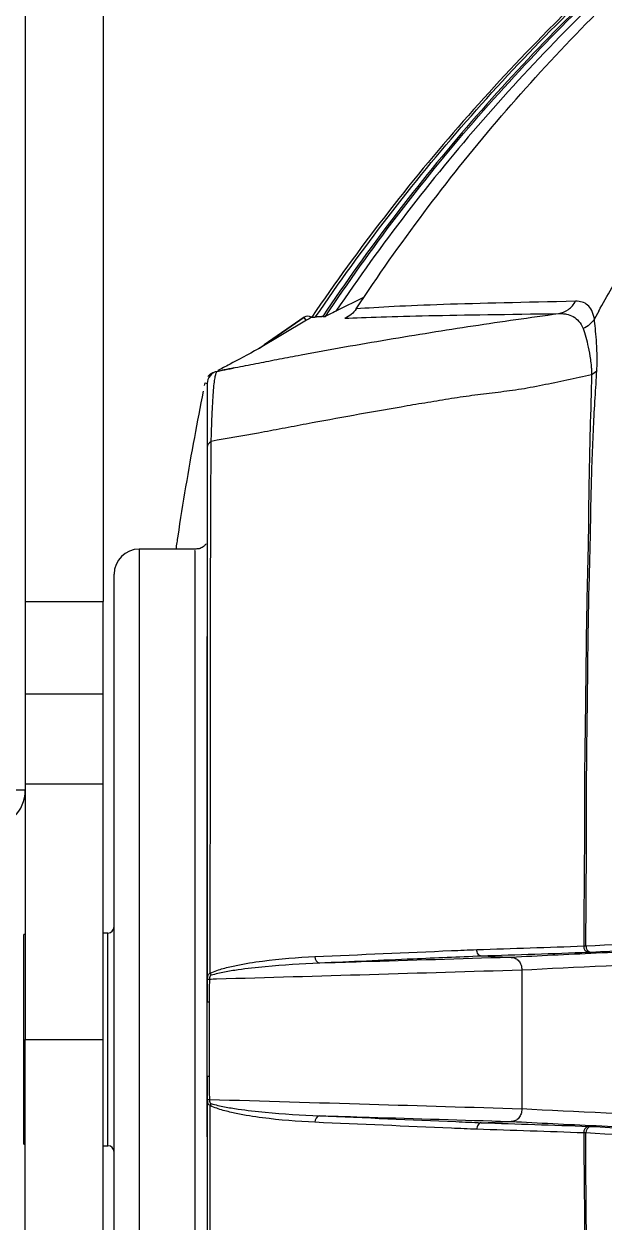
# Model space of a CAD drawing. Extents: x 9.3 to 87.2, y 0.6 to 68.8.
# Drawn here: x 76.293 to 77.683, y 26.228 to 29.099 of the extents above; entities that cross this region are included whole.
import ezdxf

# ---------------------------------------------------------------- set-up
doc = ezdxf.new("R2010")
doc.units = 0
doc.header["$MEASUREMENT"] = 0
doc.layers.add('OBJECT', color=7, linetype='CONTINUOUS')

msp = doc.modelspace()

# ---------------------------------------------------------------- linework, layer by layer
at = {"layer": 'OBJECT'}
for p, q in [((76.2959, 33.6072), (76.2959, 27.2622)), ((76.4829, 32.8932), (76.4829, 27.7148)), ((77.108, 28.4438), (77.0406, 28.4102)), ((76.9643, 28.3957), (76.8685, 28.3294)), ((76.8685, 28.3294), (76.9643, 28.3957)), ((77.6703, 28.4101), (77.6601, 28.3918)), ((76.9698, 28.3886), (76.855, 28.3203)), ((76.8572, 28.3216), (76.8685, 28.3294)), ((76.7562, 28.2661), (76.754, 28.2649)), ((76.7258, 28.2319), (76.7272, 28.2387)), ((76.7271, 28.2387), (76.7322, 28.2367)), ((76.7022, 27.8402), (76.5689, 27.8402)), ((76.5689, 27.8402), (76.5689, 25.4902)), ((76.5089, 25.5502), (76.5089, 27.7802)), ((76.2959, 27.7148), (76.4829, 27.7148)), ((76.4829, 27.4933), (76.4829, 27.7148)), ((76.2959, 27.4933), (76.4829, 27.4933)), ((76.4829, 27.2774), (76.4829, 27.4933)), ((76.2959, 27.2774), (76.4829, 27.2774)), ((76.4829, 26.6652), (76.4829, 27.2774)), ((76.2959, 27.2622), (76.2059, 27.2622)), ((76.2959, 27.2622), (76.2959, 26.6652)), ((76.2959, 26.9165), (76.2928, 26.9164)), ((76.2928, 26.414), (76.2928, 26.9164)), ((76.4942, 26.9199), (76.4829, 26.9197)), ((76.4942, 26.6652), (76.4942, 26.9199)), ((77.4564, 26.8617), (77.389, 26.8648)), ((77.4862, 26.8318), (77.4862, 26.4986)), ((76.7322, 26.5762), (76.7322, 26.7541)), ((76.737, 26.7541), (76.7322, 26.7541)), ((76.737, 26.7541), (76.737, 26.5762)), ((76.2959, 26.6652), (76.4829, 26.6652)), ((76.2959, 25.9152), (76.2959, 26.6652)), ((76.4829, 25.9152), (76.4829, 26.6652)), ((76.4942, 26.4104), (76.4942, 26.6652)), ((76.737, 26.5762), (76.7322, 26.5762)), ((77.389, 26.4656), (77.4564, 26.4687)), ((76.2928, 26.414), (76.2959, 26.4139)), ((76.4829, 26.4106), (76.4942, 26.4104))]:
    msp.add_line(p, q, dxfattribs=at)
for centre, radius, start, end in [((76.9729, 28.3834), 0.015, 54.4188, 124.6698), ((76.5689, 27.7802), 0.06, 90, 180), ((76.2059, 27.2622), 0.09, 270, 0), ((76.4939, 26.9349), 0.015, 271, 0), ((77.649, 26.8874), 0.0143, 172.5679, 257.4292), ((77.6544, 26.8881), 0.0145, 174.9114, 261.6015), ((77.0047, 26.862), 0.0144, 172.9732, 256.3594), ((76.7595, 26.8275), 0.0204, 190.4308, 205.5167), ((76.7397, 26.9162), 0.1065, 266.3084, 268.7026), ((76.7397, 26.4142), 0.1064, 91.2966, 93.692), ((76.7595, 26.5028), 0.0204, 154.4715, 169.5693), ((77.0047, 26.4684), 0.0144, 103.6417, 187.0255), ((77.649, 26.443), 0.0143, 102.5711, 187.4344), ((77.6539, 26.4424), 0.0145, 98.7511, 185.323), ((76.4939, 26.3954), 0.015, 0, 89)]:
    msp.add_arc(centre, radius, start, end, dxfattribs=at)
for points, knots in [([(78.7388, 29.9666), (78.563, 29.8736), (78.3936, 29.7704), (78.1489, 29.6), (78.0692, 29.5408), (77.9135, 29.4177), (77.8376, 29.3538), (77.7266, 29.2545), (77.69, 29.2207), (77.6181, 29.1523), (77.5827, 29.1177), (77.4783, 29.0121), (77.411, 28.9398), (77.2157, 28.7169), (77.0946, 28.5605), (76.9827, 28.3962)], [0, 0, 0, 0, 0.25, 0.25, 0.375, 0.375, 0.5, 0.5, 0.5625, 0.5625, 0.625, 0.625, 0.75, 0.75, 1, 1, 1, 1]), ([(76.992, 28.3964), (77.1029, 28.5599), (77.2232, 28.7161), (77.418, 28.9392), (77.4851, 29.0116), (77.6235, 29.1519), (77.6949, 29.2199), (77.8417, 29.3516), (77.9173, 29.4153), (78.0719, 29.5378), (78.1509, 29.5966), (78.3126, 29.7094), (78.3952, 29.7634), (78.5217, 29.8405), (78.5642, 29.8656), (78.6286, 29.9022), (78.6502, 29.9142), (78.6934, 29.938), (78.7152, 29.9497), (78.737, 29.9613)], [0, 0, 0, 0, 0.25, 0.25, 0.375, 0.375, 0.5, 0.5, 0.625, 0.625, 0.75, 0.75, 0.875, 0.875, 0.9375, 0.9375, 0.96875, 0.96875, 1, 1, 1, 1]), ([(78.7369, 29.9546), (78.6502, 29.9087), (78.5649, 29.8601), (78.3976, 29.7578), (78.2339, 29.6507), (78.0773, 29.5338), (77.9624, 29.4426), (77.9246, 29.4115), (77.8499, 29.3482), (77.8129, 29.316), (77.6309, 29.152), (77.494, 29.0125), (77.3016, 28.7906), (77.2396, 28.7145), (77.1206, 28.5587), (77.0635, 28.4791), (77.0089, 28.3976)], [0, 0, 0, 0, 0.125, 0.125, 0.25, 0.375, 0.375, 0.4375, 0.4375, 0.5, 0.5, 0.75, 0.75, 0.875, 0.875, 1, 1, 1, 1]), ([(77.0155, 28.3979), (77.0698, 28.4792), (77.1267, 28.5588), (77.245, 28.714), (77.3065, 28.7897), (77.4341, 28.9372), (77.5003, 29.0091), (77.637, 29.1486), (77.7073, 29.2162), (77.8521, 29.3468), (77.9265, 29.4098), (78.0794, 29.5315), (78.1577, 29.5899), (78.3176, 29.7018), (78.3992, 29.7552), (78.5659, 29.8571), (78.6509, 29.9055), (78.7373, 29.9513)], [0, 0, 0, 0, 0.125, 0.125, 0.25, 0.25, 0.375, 0.375, 0.5, 0.5, 0.625, 0.625, 0.75, 0.75, 0.875, 0.875, 1, 1, 1, 1]), ([(78.7474, 29.9409), (78.662, 29.8957), (78.5779, 29.8481), (78.4128, 29.7477), (78.332, 29.695), (78.1738, 29.5848), (78.0963, 29.5272), (77.9448, 29.4073), (77.8711, 29.3451), (77.7276, 29.2164), (77.6578, 29.1499), (77.5223, 29.0124), (77.4566, 28.9415), (77.3299, 28.7962), (77.2688, 28.7216), (77.1512, 28.5687), (77.0947, 28.4903), (77.0406, 28.4102)], [0, 0, 0, 0, 0.125, 0.125, 0.25, 0.25, 0.375, 0.375, 0.5, 0.5, 0.625, 0.625, 0.75, 0.75, 0.875, 0.875, 1, 1, 1, 1]), ([(77.0893, 28.4159), (77.1409, 28.4943), (77.1949, 28.5711), (77.3073, 28.7208), (77.3657, 28.7939), (77.4871, 28.9363), (77.5501, 29.0058), (77.6804, 29.1409), (77.7475, 29.2063), (77.8855, 29.3327), (77.9565, 29.3937), (78.1022, 29.5115), (78.1771, 29.5683), (78.4062, 29.731), (78.5652, 29.8298), (78.7305, 29.9187)], [0, 0, 0, 0, 0.125, 0.125, 0.25, 0.25, 0.375, 0.375, 0.5, 0.5, 0.625, 0.625, 0.75, 0.75, 1, 1, 1, 1]), ([(77.615, 28.4341), (77.4916, 28.4312), (77.3863, 28.4291), (77.2548, 28.4247), (77.2154, 28.423), (77.1455, 28.4195), (77.1151, 28.4176), (77.0893, 28.4159)], [0, 0, 0, 0, 0.5, 0.5, 0.75, 0.75, 1, 1, 1, 1]), ([(77.5737, 28.4045), (77.5823, 28.406), (77.5905, 28.4094), (77.6047, 28.4196), (77.6107, 28.4264), (77.615, 28.4341)], [0, 0, 0, 0, 0.5, 0.5, 1, 1, 1, 1]), ([(77.6601, 28.3917), (77.6586, 28.3997), (77.6565, 28.4063), (77.6509, 28.4171), (77.6475, 28.4214), (77.636, 28.4315), (77.6263, 28.4344), (77.615, 28.4341)], [0, 0, 0, 0, 0.25, 0.25, 0.5, 0.5, 1, 1, 1, 1]), ([(76.7562, 28.2661), (76.7726, 28.2695), (76.7891, 28.2729), (76.822, 28.2795), (76.8384, 28.2827), (76.8715, 28.2892), (76.8882, 28.2925), (76.9223, 28.299), (76.9396, 28.3022), (76.9917, 28.312), (77.0268, 28.3184), (77.0961, 28.3307), (77.1303, 28.3366), (77.2331, 28.3539), (77.3015, 28.3648), (77.4038, 28.3803), (77.4378, 28.3853), (77.5058, 28.3951), (77.5396, 28.3998), (77.5737, 28.4045)], [0, 0, 0, 0, 0.0625, 0.0625, 0.125, 0.125, 0.1875, 0.1875, 0.25, 0.25, 0.375, 0.375, 0.5, 0.5, 0.75, 0.75, 0.875, 0.875, 1, 1, 1, 1]), ([(76.9698, 28.3886), (76.9698, 28.3886), (76.9697, 28.3887), (76.9696, 28.3888), (76.9694, 28.3892), (76.9691, 28.3895), (76.9688, 28.3898), (76.9678, 28.3912), (76.9667, 28.3926), (76.9656, 28.3941), (76.9652, 28.3946), (76.9648, 28.3952), (76.9643, 28.3957)], [0, 0, 0, 0, 0.000762, 0.000762, 0.000762, 0.00381, 0.00381, 0.00381, 0.016002, 0.016002, 0.016002, 0.02046462, 0.02046462, 0.02046462, 0.02046462]), ([(77.0086, 28.398), (77.0083, 28.3978), (77.0074, 28.3974), (77.0063, 28.3969), (77.0058, 28.3966), (77.0057, 28.3966), (77.0057, 28.3966)], [0, 0, 0, 0, 0.173034, 0.576895, 0.923749, 1, 1, 1, 1]), ([(77.0406, 28.4102), (77.0356, 28.4077), (77.0306, 28.4052), (77.0235, 28.4017), (77.0212, 28.4006), (77.0173, 28.3987), (77.0156, 28.398), (77.0155, 28.3979)], [0, 0, 0, 0, 0.5, 0.5, 0.75, 0.75, 1, 1, 1, 1]), ([(77.0621, 28.3934), (77.0865, 28.3944), (77.1155, 28.3955), (77.1827, 28.3977), (77.2208, 28.3988), (77.3486, 28.4014), (77.4519, 28.4027), (77.5737, 28.4045)], [0, 0, 0, 0, 0.25, 0.25, 0.5, 0.5, 1, 1, 1, 1]), ([(77.5737, 28.4045), (77.5754, 28.4045), (77.5771, 28.4046), (77.5804, 28.4046), (77.5853, 28.4044), (77.5899, 28.4038), (77.5988, 28.402), (77.6043, 28.4001), (77.6144, 28.3944), (77.6189, 28.3906), (77.627, 28.3811), (77.6305, 28.3754), (77.6333, 28.3684)], [0, 0, 0, 0, 0.0625, 0.0625, 0.125, 0.25, 0.25, 0.5, 0.5, 0.75, 0.75, 1, 1, 1, 1]), ([(77.6601, 28.3917), (77.6569, 28.3866), (77.6531, 28.3821), (77.644, 28.3741), (77.6388, 28.3708), (77.6333, 28.3684)], [0, 0, 0, 0, 0.5, 0.5, 1, 1, 1, 1]), ([(77.6333, 28.3684), (77.6353, 28.3623), (77.6373, 28.3557), (77.6414, 28.341), (77.6434, 28.3329), (77.6472, 28.3151), (77.6491, 28.3054), (77.6513, 28.2891), (77.6519, 28.2834), (77.6527, 28.2742), (77.6529, 28.2711), (77.6531, 28.2662), (77.6532, 28.2646), (77.6532, 28.2612), (77.6533, 28.2594), (77.6533, 28.2577)], [0, 0, 0, 0, 0.25, 0.25, 0.5, 0.5, 0.75, 0.75, 0.875, 0.875, 0.9375, 0.9375, 0.96875, 0.96875, 1, 1, 1, 1]), ([(77.6659, 28.2678), (77.6669, 28.2829), (77.6668, 28.296), (77.6662, 28.3201), (77.6656, 28.3311), (77.664, 28.3511), (77.6632, 28.3602), (77.6616, 28.3771), (77.6608, 28.3848), (77.6601, 28.3918)], [0, 0, 0, 0, 0.25, 0.25, 0.5, 0.5, 0.75, 0.75, 1, 1, 1, 1]), ([(76.855, 28.3203), (76.8298, 28.3064), (76.7875, 28.2831), (76.7659, 28.2726), (76.7572, 28.2684)], [0, 0, 0, 0, 0.594633, 1, 1, 1, 1]), ([(76.7562, 28.2661), (76.7495, 28.2647), (76.7433, 28.261), (76.7346, 28.2504), (76.7322, 28.2435), (76.7322, 28.2367)], [0, 0, 0, 0, 0.5, 0.5, 1, 1, 1, 1]), ([(76.7449, 28.2619), (76.7439, 28.2616), (76.7405, 28.2604), (76.7364, 28.2568), (76.7344, 28.2545), (76.7335, 28.2535)], [0, 0, 0, 0, 0.164751, 0.612471, 1, 1, 1, 1]), ([(76.7417, 28.098), (76.7418, 28.1016), (76.7419, 28.1053), (76.7421, 28.1125), (76.7422, 28.116), (76.7425, 28.1263), (76.7427, 28.1328), (76.7434, 28.1518), (76.7439, 28.1635), (76.7449, 28.1849), (76.7455, 28.1947), (76.7466, 28.2121), (76.7472, 28.2197), (76.7485, 28.2331), (76.7491, 28.2389), (76.7505, 28.2488), (76.7512, 28.2529), (76.7526, 28.2594), (76.7533, 28.2618), (76.7544, 28.2643), (76.7547, 28.2649), (76.7553, 28.2656), (76.7555, 28.2658), (76.7558, 28.266), (76.756, 28.2661), (76.7562, 28.2661)], [0, 0, 0, 0, 0.03125, 0.03125, 0.0625, 0.0625, 0.125, 0.125, 0.25, 0.25, 0.375, 0.375, 0.5, 0.5, 0.625, 0.625, 0.75, 0.75, 0.875, 0.875, 0.9375, 0.9375, 0.96875, 0.96875, 1, 1, 1, 1]), ([(77.6533, 28.2577), (77.6337, 28.2536), (77.614, 28.2495), (77.5747, 28.2411), (77.555, 28.2367), (77.516, 28.2287), (77.4968, 28.2251), (77.4592, 28.2194), (77.4406, 28.2171), (77.4036, 28.2125), (77.3852, 28.2103), (77.348, 28.2054), (77.3292, 28.2026), (77.2915, 28.1966), (77.2726, 28.1934), (77.2347, 28.1871), (77.2158, 28.1839), (77.1211, 28.1677), (77.0451, 28.154), (76.95, 28.1361), (76.9309, 28.1325), (76.8929, 28.1252), (76.8739, 28.1216), (76.8172, 28.1116), (76.7798, 28.1057), (76.7417, 28.098)], [0, 0, 0, 0, 0.0625, 0.0625, 0.125, 0.125, 0.1875, 0.1875, 0.25, 0.25, 0.3125, 0.3125, 0.375, 0.375, 0.4375, 0.4375, 0.5, 0.5, 0.75, 0.75, 0.8125, 0.8125, 0.875, 0.875, 1, 1, 1, 1]), ([(76.7474, 28.2614), (76.7469, 28.2613), (76.7464, 28.2615), (76.7455, 28.262), (76.7452, 28.2624), (76.7447, 28.2624)], [0, 0, 0, 0, 0.5, 0.5, 1, 1, 1, 1]), ([(76.796, 28.2742), (76.7881, 28.2726), (76.7747, 28.2699), (76.7613, 28.2671), (76.7557, 28.266)], [0, 0, 0, 0, 0.5872475, 1, 1, 1, 1]), ([(77.6533, 28.2577), (77.6525, 28.2173), (77.651, 28.1728), (77.6491, 28.1012), (77.6485, 28.0765), (77.6474, 28.0256), (77.6469, 27.9994), (77.6461, 27.9463), (77.6459, 27.9192), (77.6454, 27.8642), (77.6448, 27.8361), (77.6434, 27.7788), (77.6427, 27.7496), (77.6414, 27.6906), (77.6409, 27.661), (77.6401, 27.6014), (77.6398, 27.5715), (77.6392, 27.5112), (77.6388, 27.4809), (77.6375, 27.3895), (77.6366, 27.328), (77.6362, 27.2506), (77.6361, 27.2351), (77.6361, 27.204), (77.6361, 27.1885), (77.6362, 27.1418), (77.636, 27.1104), (77.6353, 27.0161), (77.6346, 26.9526), (77.6348, 26.8892)], [0, 0, 0, 0, 0.125, 0.125, 0.1875, 0.1875, 0.25, 0.25, 0.3125, 0.3125, 0.375, 0.375, 0.4375, 0.4375, 0.5, 0.5, 0.5625, 0.5625, 0.625, 0.625, 0.75, 0.75, 0.78125, 0.78125, 0.8125, 0.8125, 0.875, 0.875, 1, 1, 1, 1]), ([(77.6399, 26.8894), (77.6397, 26.9531), (77.6404, 27.0168), (77.6411, 27.1115), (77.6413, 27.143), (77.6412, 27.1899), (77.6411, 27.2055), (77.6411, 27.2366), (77.6412, 27.2522), (77.6415, 27.3299), (77.6424, 27.3916), (77.6436, 27.4834), (77.644, 27.5138), (77.6446, 27.5743), (77.6448, 27.6043), (77.6456, 27.6641), (77.6462, 27.6939), (77.6475, 27.7531), (77.6484, 27.7824), (77.6499, 27.8399), (77.6506, 27.8682), (77.6514, 27.9235), (77.6519, 27.9507), (77.6531, 28.0043), (77.6539, 28.0306), (77.6558, 28.0823), (77.6569, 28.1074), (77.6604, 28.1804), (77.6633, 28.226), (77.6659, 28.2677)], [0, 0, 0, 0, 0.125, 0.125, 0.1875, 0.1875, 0.21875, 0.21875, 0.25, 0.25, 0.375, 0.375, 0.4375, 0.4375, 0.5, 0.5, 0.5625, 0.5625, 0.625, 0.625, 0.6875, 0.6875, 0.75, 0.75, 0.8125, 0.8125, 0.875, 0.875, 1, 1, 1, 1]), ([(76.7322, 28.2367), (76.7322, 28.2368), (76.7322, 28.2342), (76.7322, 28.2257), (76.7322, 28.2222), (76.7322, 28.2134), (76.7322, 28.2083), (76.7322, 28.1962), (76.7322, 28.1894), (76.7322, 28.1737), (76.7322, 28.1647), (76.7321, 28.1353), (76.7321, 28.1121), (76.7321, 28.0844)], [0, 0, 0, 0, 0.25, 0.25, 0.375, 0.375, 0.5, 0.5, 0.625, 0.625, 0.75, 0.75, 1, 1, 1, 1]), ([(76.6577, 27.8402), (76.6592, 27.8505), (76.6725, 27.94), (76.6937, 28.0663), (76.716, 28.1817), (76.7232, 28.2186)], [0, 0, 0, 0, 0.081525, 0.706525, 1, 1, 1, 1]), ([(76.7321, 28.0844), (76.7321, 27.989), (76.7321, 27.8889), (76.7321, 27.6799), (76.7322, 27.571), (76.7322, 27.4292), (76.7322, 27.4005), (76.7322, 27.343), (76.7322, 27.3142), (76.7322, 27.2274), (76.7322, 27.1691), (76.7322, 26.9932), (76.7322, 26.8745), (76.7322, 26.7541)], [0, 0, 0, 0, 0.25, 0.25, 0.5, 0.5, 0.5625, 0.5625, 0.625, 0.625, 0.75, 0.75, 1, 1, 1, 1]), ([(76.7395, 26.8238), (76.7395, 26.9389), (76.7395, 27.0525), (76.7396, 27.2209), (76.7396, 27.2767), (76.7397, 27.3876), (76.7397, 27.4429), (76.7399, 27.6052), (76.74, 27.7093), (76.7406, 27.9096), (76.741, 28.0059), (76.7417, 28.0979)], [0, 0, 0, 0, 0.25, 0.25, 0.375, 0.375, 0.5, 0.5, 0.75, 0.75, 1, 1, 1, 1]), ([(76.729, 27.8529), (76.7286, 27.8523), (76.7269, 27.8497), (76.7216, 27.8449), (76.7129, 27.8404), (76.7059, 27.8403), (76.7025, 27.8402)], [0, 0, 0, 0, 0.0723136, 0.3220974, 0.6755621, 1, 1, 1, 1]), ([(76.7022, 27.8363), (76.7023, 27.8369), (76.7025, 27.8384), (76.7025, 27.8123), (76.7024, 27.7626), (76.7022, 27.6808), (76.7021, 27.5658), (76.7021, 27.4246), (76.7021, 27.2623), (76.7021, 27.0827), (76.7022, 26.8915), (76.7022, 26.6937), (76.7022, 26.4952), (76.7021, 26.3015), (76.7021, 26.118), (76.7021, 25.9503), (76.7021, 25.8025), (76.7022, 25.6798), (76.7024, 25.5855), (76.7025, 25.5238), (76.7026, 25.4918), (76.7022, 25.4937), (76.702, 25.4944)], [0, 0, 0, 0, 0.029262, 0.072877, 0.116491, 0.170181, 0.22387, 0.277559, 0.331249, 0.384938, 0.438628, 0.492317, 0.546007, 0.599696, 0.653386, 0.707075, 0.760765, 0.814453, 0.868142, 0.919436, 0.970731, 1, 1, 1, 1]), ([(76.7322, 26.4318), (76.7322, 26.4517), (76.7322, 26.5363), (76.7322, 26.6938), (76.7322, 26.8953), (76.7321, 27.0925), (76.7321, 27.2761), (76.7321, 27.4423), (76.7321, 27.562), (76.7321, 27.6158), (76.7321, 27.6309)], [0, 0, 0, 0, 0.045183, 0.192355, 0.343795, 0.490967, 0.642407, 0.789573, 0.941005, 1, 1, 1, 1]), ([(77.6399, 26.8894), (77.7576, 26.8959), (77.8853, 26.9021), (78.0918, 26.9107), (78.1631, 26.9135), (78.3109, 26.9189), (78.3871, 26.9215), (78.5435, 26.9266), (78.6239, 26.929), (78.789, 26.9337), (78.8736, 26.936), (79.1339, 26.9427), (79.3146, 26.9469), (79.5024, 26.9508)], [0, 0, 0, 0, 0.25, 0.25, 0.375, 0.375, 0.5, 0.5, 0.625, 0.625, 0.75, 0.75, 1, 1, 1, 1]), ([(79.5109, 26.9348), (79.4875, 26.9343), (79.4642, 26.9338), (79.4177, 26.9328), (79.3485, 26.9314), (79.2802, 26.9298), (79.145, 26.9267), (79.0566, 26.9246), (78.8835, 26.9202), (78.799, 26.9179), (78.6343, 26.9132), (78.5541, 26.9108), (78.3979, 26.9058), (78.3219, 26.9032), (78.1744, 26.8978), (78.1032, 26.895), (77.8971, 26.8864), (77.7697, 26.8803), (77.6522, 26.8738)], [0, 0, 0, 0, 0.03125, 0.03125, 0.0625, 0.125, 0.125, 0.25, 0.25, 0.375, 0.375, 0.5, 0.5, 0.625, 0.625, 0.75, 0.75, 1, 1, 1, 1]), ([(79.5109, 26.9285), (79.4852, 26.928), (79.4596, 26.9275), (79.4086, 26.9264), (79.3324, 26.9248), (79.2573, 26.9231), (79.1084, 26.9197), (79.0112, 26.9173), (78.7261, 26.91), (78.5447, 26.9047), (78.1994, 26.8935), (78.037, 26.8875), (77.8089, 26.8782), (77.7354, 26.875), (77.5938, 26.8684), (77.5259, 26.8651), (77.4608, 26.8617)], [0, 0, 0, 0, 0.03125, 0.03125, 0.0625, 0.125, 0.125, 0.25, 0.25, 0.5, 0.5, 0.75, 0.75, 0.875, 0.875, 1, 1, 1, 1]), ([(76.9904, 26.8638), (77.0994, 26.8686), (77.2083, 26.8733), (77.3173, 26.878), (77.3376, 26.8788), (77.3578, 26.8797), (77.378, 26.8805)], [0, 0, 0, 0, 0.01271374, 0.01271374, 0.01271374, 0.01507616, 0.01507616, 0.01507616, 0.01507616]), ([(77.389, 26.8648), (77.386, 26.865), (77.3831, 26.8668), (77.3791, 26.8726), (77.378, 26.8766), (77.378, 26.8805)], [0, 0, 0, 0, 0.5, 0.5, 1, 1, 1, 1]), ([(77.4862, 26.8318), (77.615, 26.8386), (77.7554, 26.8451), (78.056, 26.8575), (78.2164, 26.8634), (78.5574, 26.8745), (78.7365, 26.8798), (79.1115, 26.8895), (79.3079, 26.8941), (79.5109, 26.8982)], [0, 0, 0, 0, 0.25, 0.25, 0.5, 0.5, 0.75, 0.75, 1, 1, 1, 1]), ([(76.7395, 26.8238), (76.7446, 26.8264), (76.7498, 26.8284), (76.7602, 26.8321), (76.7653, 26.8337), (76.7809, 26.8381), (76.7914, 26.8405), (76.8227, 26.847), (76.8436, 26.8503), (76.9064, 26.8586), (76.9484, 26.8619), (76.9904, 26.8638)], [0, 0, 0, 0, 0.0625, 0.0625, 0.125, 0.125, 0.25, 0.25, 0.5, 0.5, 1, 1, 1, 1]), ([(77.0013, 26.848), (76.9579, 26.8463), (76.9145, 26.8436), (76.8494, 26.8375), (76.8277, 26.8351), (76.7952, 26.8304), (76.7844, 26.8287), (76.7681, 26.8256), (76.7627, 26.8245), (76.7519, 26.8219), (76.7465, 26.8205), (76.7411, 26.8188)], [0, 0, 0, 0, 0.5, 0.5, 0.75, 0.75, 0.875, 0.875, 0.9375, 0.9375, 1, 1, 1, 1]), ([(77.389, 26.8648), (77.389, 26.8648), (77.389, 26.8648), (77.389, 26.8648), (77.3345, 26.8625), (77.28, 26.8601), (77.2256, 26.8578), (77.1508, 26.8546), (77.0761, 26.8513), (77.0013, 26.848)], [-0.0000002, -0.0000002, -0.0000002, -0.0000002, 0, 0, 0, 0.00635387, 0.00635387, 0.00635387, 0.01507415, 0.01507415, 0.01507415, 0.01507415]), ([(77.4564, 26.8617), (77.338, 26.8581), (77.2197, 26.8545), (77.1013, 26.851), (77.068, 26.85), (77.0346, 26.849), (77.0013, 26.848)], [0, 0, 0, 0, 0.01234064, 0.01234064, 0.01234064, 0.0158154, 0.0158154, 0.0158154, 0.0158154]), ([(77.4608, 26.8617), (77.4602, 26.8617), (77.4597, 26.8617), (77.4591, 26.8616), (77.4588, 26.8616), (77.4584, 26.8616), (77.4581, 26.8616), (77.4578, 26.8616), (77.4576, 26.8616), (77.4574, 26.8616), (77.4572, 26.8616), (77.4569, 26.8616), (77.4567, 26.8617), (77.4566, 26.8617), (77.4565, 26.8617), (77.4565, 26.8617), (77.4565, 26.8617), (77.4564, 26.8617), (77.4564, 26.8617)], [0, 0, 0, 0, 0.000050556, 0.000050556, 0.000050556, 0.0000818144, 0.0000818144, 0.0000818144, 0.0001011032, 0.0001011032, 0.0001011032, 0.0001205568, 0.0001205568, 0.0001205568, 0.0001251167, 0.0001251167, 0.0001251167, 0.000127272, 0.000127272, 0.000127272, 0.000127272]), ([(77.4608, 26.8617), (77.4616, 26.8617), (77.4625, 26.8617), (77.4644, 26.8615), (77.4654, 26.8614), (77.4681, 26.8609), (77.4697, 26.8603), (77.4741, 26.858), (77.4767, 26.8558), (77.4812, 26.8503), (77.4829, 26.847), (77.4854, 26.8398), (77.4861, 26.836), (77.4862, 26.832)], [0, 0, 0, 0, 0.0625, 0.0625, 0.125, 0.125, 0.25, 0.25, 0.5, 0.5, 0.75, 0.75, 1, 1, 1, 1]), ([(76.7328, 26.81), (76.733, 26.8135), (76.7334, 26.8168), (76.7355, 26.8216), (76.7372, 26.8232), (76.7395, 26.8238)], [0, 0, 0, 0, 0.5, 0.5, 1, 1, 1, 1]), ([(76.7373, 26.8098), (76.7431, 26.8099), (76.7489, 26.8101), (76.7547, 26.8103), (76.8768, 26.8138), (76.9988, 26.8174), (77.1209, 26.821), (77.2426, 26.8247), (77.3644, 26.8283), (77.4862, 26.832)], [0.00009876, 0.00009876, 0.00009876, 0.00009876, 0.00070372, 0.00070372, 0.00070372, 0.01342346, 0.01342346, 0.01342346, 0.02611525, 0.02611525, 0.02611525, 0.02611525]), ([(76.7411, 26.8188), (76.7398, 26.8183), (76.7388, 26.8171), (76.7376, 26.8138), (76.7373, 26.8118), (76.7373, 26.8098)], [0, 0, 0, 0, 0.5, 0.5, 1, 1, 1, 1]), ([(76.7373, 26.8098), (76.7371, 26.7998), (76.737, 26.7898), (76.737, 26.7798), (76.737, 26.7712), (76.737, 26.7627), (76.737, 26.7541)], [0, 0, 0, 0, 0.000762036, 0.000762036, 0.000762036, 0.001413001, 0.001413001, 0.001413001, 0.001413001]), ([(76.7322, 26.5762), (76.7322, 26.456), (76.7322, 26.3373), (76.7322, 26.1615), (76.7322, 26.1032), (76.7322, 26.0165), (76.7322, 25.9876), (76.7322, 25.9302), (76.7322, 25.9015), (76.7322, 25.7597), (76.7321, 25.6508), (76.7321, 25.4418), (76.7321, 25.3417), (76.7321, 25.2462)], [0, 0, 0, 0, 0.25, 0.25, 0.375, 0.375, 0.4375, 0.4375, 0.5, 0.5, 0.75, 0.75, 1, 1, 1, 1]), ([(76.737, 26.5762), (76.737, 26.5662), (76.737, 26.5562), (76.737, 26.5462), (76.7371, 26.5377), (76.7371, 26.5292), (76.7373, 26.5206)], [0, 0, 0, 0, 0.000762003, 0.000762003, 0.000762003, 0.001412997, 0.001412997, 0.001412997, 0.001412997]), ([(76.7395, 26.5065), (76.7372, 26.5072), (76.7355, 26.5088), (76.7334, 26.5136), (76.733, 26.5168), (76.7328, 26.5204)], [0, 0, 0, 0, 0.5, 0.5, 1, 1, 1, 1]), ([(77.4862, 26.4983), (77.3644, 26.502), (77.2426, 26.5057), (77.1209, 26.5093), (76.993, 26.5131), (76.8651, 26.5169), (76.7373, 26.5206)], [0.00000011, 0.00000011, 0.00000011, 0.00000011, 0.0126919, 0.0126919, 0.0126919, 0.02601659, 0.02601659, 0.02601659, 0.02601659]), ([(76.7373, 26.5206), (76.7373, 26.5186), (76.7376, 26.5166), (76.7388, 26.5133), (76.7398, 26.5121), (76.7411, 26.5116)], [0, 0, 0, 0, 0.5, 0.5, 1, 1, 1, 1]), ([(76.7417, 25.2327), (76.741, 25.3246), (76.7406, 25.4206), (76.74, 25.6204), (76.7399, 25.7243), (76.7397, 25.8862), (76.7397, 25.9413), (76.7396, 26.0521), (76.7396, 26.1078), (76.7395, 26.2765), (76.7395, 26.3907), (76.7395, 26.5065)], [0, 0, 0, 0, 0.25, 0.25, 0.5, 0.5, 0.625, 0.625, 0.75, 0.75, 1, 1, 1, 1]), ([(76.9904, 26.4666), (76.9484, 26.4685), (76.9065, 26.4718), (76.8436, 26.4801), (76.8227, 26.4834), (76.7913, 26.4899), (76.7808, 26.4923), (76.7652, 26.4968), (76.76, 26.4984), (76.7497, 26.502), (76.7446, 26.504), (76.7395, 26.5065)], [0, 0, 0, 0, 0.5, 0.5, 0.75, 0.75, 0.875, 0.875, 0.9375, 0.9375, 1, 1, 1, 1]), ([(76.7411, 26.5116), (76.7465, 26.5099), (76.7519, 26.5085), (76.7627, 26.5059), (76.7681, 26.5048), (76.7843, 26.5017), (76.7951, 26.5), (76.8276, 26.4953), (76.8494, 26.4929), (76.9145, 26.4867), (76.9579, 26.4841), (77.0013, 26.4824)], [0, 0, 0, 0, 0.0625, 0.0625, 0.125, 0.125, 0.25, 0.25, 0.5, 0.5, 1, 1, 1, 1]), ([(77.4862, 26.4983), (77.4861, 26.4944), (77.4854, 26.4905), (77.4829, 26.4833), (77.4811, 26.48), (77.4767, 26.4745), (77.4741, 26.4723), (77.4697, 26.4701), (77.4681, 26.4695), (77.4654, 26.469), (77.4645, 26.4688), (77.4625, 26.4687), (77.4616, 26.4687), (77.4608, 26.4687)], [0, 0, 0, 0, 0.25, 0.25, 0.5, 0.5, 0.75, 0.75, 0.875, 0.875, 0.9375, 0.9375, 1, 1, 1, 1]), ([(79.5109, 26.4322), (79.3079, 26.4363), (79.1115, 26.4408), (78.7365, 26.4506), (78.5574, 26.4558), (78.2164, 26.467), (78.056, 26.4729), (77.7554, 26.4853), (77.615, 26.4918), (77.4862, 26.4986)], [0, 0, 0, 0, 0.25, 0.25, 0.5, 0.5, 0.75, 0.75, 1, 1, 1, 1]), ([(77.0013, 26.4824), (77.1103, 26.4776), (77.2193, 26.4728), (77.3283, 26.4682), (77.3485, 26.4673), (77.3687, 26.4665), (77.389, 26.4656), (77.389, 26.4656), (77.389, 26.4656), (77.389, 26.4656)], [0, 0, 0, 0, 0.01271294, 0.01271294, 0.01271294, 0.01507417, 0.01507417, 0.01507417, 0.01507436, 0.01507436, 0.01507436, 0.01507436]), ([(77.0013, 26.4824), (77.041, 26.4812), (77.0807, 26.48), (77.1204, 26.4788), (77.2324, 26.4755), (77.3444, 26.4721), (77.4564, 26.4687)], [0.00348022, 0.00348022, 0.00348022, 0.00348022, 0.00762, 0.00762, 0.00762, 0.01929564, 0.01929564, 0.01929564, 0.01929564]), ([(77.378, 26.4498), (77.3578, 26.4507), (77.3375, 26.4516), (77.3173, 26.4524), (77.2083, 26.4571), (77.0994, 26.4618), (76.9904, 26.4666)], [0, 0, 0, 0, 0.00236285, 0.00236285, 0.00236285, 0.01507617, 0.01507617, 0.01507617, 0.01507617]), ([(77.389, 26.4656), (77.386, 26.4654), (77.3831, 26.4635), (77.3791, 26.4577), (77.378, 26.4537), (77.378, 26.4498)], [0, 0, 0, 0, 0.5, 0.5, 1, 1, 1, 1]), ([(77.4564, 26.4687), (77.4565, 26.4687), (77.4565, 26.4687), (77.4566, 26.4687), (77.4567, 26.4687), (77.4569, 26.4687), (77.457, 26.4687), (77.4577, 26.4687), (77.4583, 26.4687), (77.4588, 26.4687), (77.4595, 26.4687), (77.4601, 26.4687), (77.4608, 26.4687)], [0, 0, 0, 0, 0.0000044564, 0.0000044564, 0.0000044564, 0.0000160623, 0.0000160623, 0.0000160623, 0.0000688807, 0.0000688807, 0.0000688807, 0.0001278285, 0.0001278285, 0.0001278285, 0.0001278285]), ([(77.4608, 26.4687), (77.5259, 26.4653), (77.5938, 26.4619), (77.7354, 26.4554), (77.8089, 26.4522), (78.037, 26.4428), (78.1994, 26.4369), (78.5447, 26.4257), (78.7261, 26.4204), (79.0112, 26.413), (79.1084, 26.4107), (79.2573, 26.4073), (79.3074, 26.4061), (79.3832, 26.4045), (79.4086, 26.404), (79.4596, 26.4029), (79.4852, 26.4024), (79.5109, 26.4019)], [0, 0, 0, 0, 0.125, 0.125, 0.25, 0.25, 0.5, 0.5, 0.75, 0.75, 0.875, 0.875, 0.9375, 0.9375, 0.96875, 0.96875, 1, 1, 1, 1]), ([(77.6349, 26.4412), (77.6347, 26.3779), (77.6356, 26.3148), (77.6366, 26.2208), (77.6369, 26.1896), (77.6367, 26.143), (77.6366, 26.1275), (77.6366, 26.0965), (77.6366, 26.081), (77.6371, 26.0038), (77.6382, 25.9422), (77.6402, 25.8505), (77.6408, 25.8201), (77.6419, 25.7595), (77.6423, 25.7294), (77.6424, 25.6846), (77.6423, 25.6698), (77.6421, 25.6404), (77.6422, 25.6257), (77.6428, 25.5817), (77.6438, 25.5525), (77.6454, 25.4952), (77.646, 25.467), (77.6463, 25.4258), (77.6464, 25.4121), (77.6468, 25.385), (77.6471, 25.3715), (77.648, 25.3314), (77.6488, 25.3051), (77.6497, 25.2666), (77.6499, 25.254), (77.6503, 25.2294), (77.6504, 25.2173), (77.6514, 25.1577), (77.6526, 25.1131), (77.6534, 25.0726)], [0, 0, 0, 0, 0.125, 0.125, 0.1875, 0.1875, 0.21875, 0.21875, 0.25, 0.25, 0.375, 0.375, 0.4375, 0.4375, 0.5, 0.5, 0.53125, 0.53125, 0.5625, 0.5625, 0.625, 0.625, 0.6875, 0.6875, 0.71875, 0.71875, 0.75, 0.75, 0.8125, 0.8125, 0.84375, 0.84375, 0.875, 0.875, 1, 1, 1, 1]), ([(77.666, 25.0626), (77.6632, 25.1045), (77.6605, 25.15), (77.6574, 25.2228), (77.6567, 25.2477), (77.6547, 25.2994), (77.6535, 25.3259), (77.6516, 25.38), (77.6508, 25.4074), (77.6501, 25.4629), (77.6493, 25.4914), (77.6474, 25.5494), (77.6464, 25.5788), (77.6456, 25.6231), (77.6455, 25.6379), (77.6456, 25.6675), (77.6457, 25.6823), (77.6456, 25.7272), (77.6452, 25.7574), (77.6442, 25.8182), (77.6436, 25.8487), (77.6418, 25.9406), (77.6408, 26.0024), (77.6405, 26.0799), (77.6405, 26.0954), (77.6406, 26.1264), (77.6407, 26.142), (77.641, 26.1887), (77.6408, 26.22), (77.64, 26.3143), (77.6392, 26.3776), (77.6395, 26.441)], [0, 0, 0, 0, 0.125, 0.125, 0.1875, 0.1875, 0.25, 0.25, 0.3125, 0.3125, 0.375, 0.375, 0.4375, 0.4375, 0.46875, 0.46875, 0.5, 0.5, 0.5625, 0.5625, 0.625, 0.625, 0.75, 0.75, 0.78125, 0.78125, 0.8125, 0.8125, 0.875, 0.875, 1, 1, 1, 1]), ([(79.5109, 26.3793), (79.3231, 26.3832), (79.1424, 26.3873), (78.795, 26.3963), (78.6297, 26.401), (78.3942, 26.4087), (78.3178, 26.4113), (78.1692, 26.4167), (78.0974, 26.4195), (77.889, 26.4282), (77.7597, 26.4344), (77.6395, 26.441)], [0, 0, 0, 0, 0.25, 0.25, 0.5, 0.5, 0.625, 0.625, 0.75, 0.75, 1, 1, 1, 1]), ([(77.6517, 26.4567), (77.7712, 26.4502), (77.8998, 26.4442), (78.1068, 26.4357), (78.1782, 26.433), (78.3258, 26.4276), (78.4018, 26.425), (78.6357, 26.4175), (78.7999, 26.4129), (79.0587, 26.4062), (79.1467, 26.4041), (79.2813, 26.401), (79.3266, 26.4), (79.3952, 26.3985), (79.4297, 26.3978), (79.4644, 26.397), (79.4876, 26.3965), (79.4993, 26.3963), (79.5109, 26.3961)], [0, 0, 0, 0, 0.25, 0.25, 0.375, 0.375, 0.5, 0.5, 0.75, 0.75, 0.875, 0.875, 0.9375, 0.9375, 0.96875, 0.984375, 0.984375, 1, 1, 1, 1])]:
    msp.add_open_spline(points, degree=3, knots=knots, dxfattribs=at)
for points in [[(77.6703, 28.4101), (77.6911, 28.4477), (77.7126, 28.4849), (77.7347, 28.5216)], [(76.9828, 28.3963), (76.9784, 28.3936), (76.9741, 28.391), (76.9699, 28.3885)], [(76.9827, 28.3962), (76.985, 28.3956), (76.9889, 28.3959), (76.994, 28.3964)], [(77.0057, 28.3966), (77.0011, 28.3965), (76.9974, 28.3964), (76.994, 28.3964)], [(77.0089, 28.3976), (77.011, 28.3978), (77.0132, 28.3979), (77.0155, 28.3979)], [(77.0893, 28.4159), (77.0827, 28.4058), (77.0732, 28.398), (77.0621, 28.3934)], [(76.9699, 28.3885), (76.9699, 28.3885), (76.9698, 28.3885), (76.9698, 28.3886)], [(77.6601, 28.3918), (77.6601, 28.3918), (77.6601, 28.3917), (77.6601, 28.3917)], [(77.6659, 28.2678), (77.6625, 28.2639), (77.6582, 28.2605), (77.6533, 28.2577)], [(76.7417, 28.0979), (76.7357, 28.0945), (76.7321, 28.0895), (76.7321, 28.0844)], [(77.378, 26.8805), (77.4636, 26.8832), (77.5492, 26.8861), (77.6348, 26.8892)], [(77.6459, 26.8735), (77.5603, 26.8704), (77.4746, 26.8675), (77.389, 26.8648)], [(77.6348, 26.8892), (77.6367, 26.8893), (77.6384, 26.8893), (77.6399, 26.8894)], [(77.6522, 26.8738), (77.6503, 26.8736), (77.6482, 26.8736), (77.6459, 26.8735)], [(77.389, 26.8648), (77.389, 26.8648), (77.389, 26.8648), (77.389, 26.8648)], [(77.4862, 26.832), (77.4862, 26.8319), (77.4862, 26.8319), (77.4862, 26.8318)], [(76.7322, 26.7541), (76.7322, 26.7728), (76.7322, 26.7914), (76.7328, 26.81)], [(76.7328, 26.5204), (76.7322, 26.539), (76.7322, 26.5576), (76.7322, 26.5762)], [(77.4862, 26.4986), (77.4862, 26.4985), (77.4862, 26.4984), (77.4862, 26.4983)], [(77.6349, 26.4412), (77.5493, 26.4442), (77.4636, 26.4472), (77.378, 26.4498)], [(77.389, 26.4656), (77.4746, 26.4629), (77.5603, 26.46), (77.6459, 26.4569)], [(77.389, 26.4656), (77.389, 26.4656), (77.389, 26.4656), (77.389, 26.4656)], [(77.6395, 26.441), (77.6381, 26.4411), (77.6365, 26.4411), (77.6349, 26.4412)], [(77.6459, 26.4569), (77.648, 26.4568), (77.6499, 26.4567), (77.6517, 26.4567)]]:
    msp.add_open_spline(points, degree=3, dxfattribs=at)

doc.saveas('drawing.dxf')
